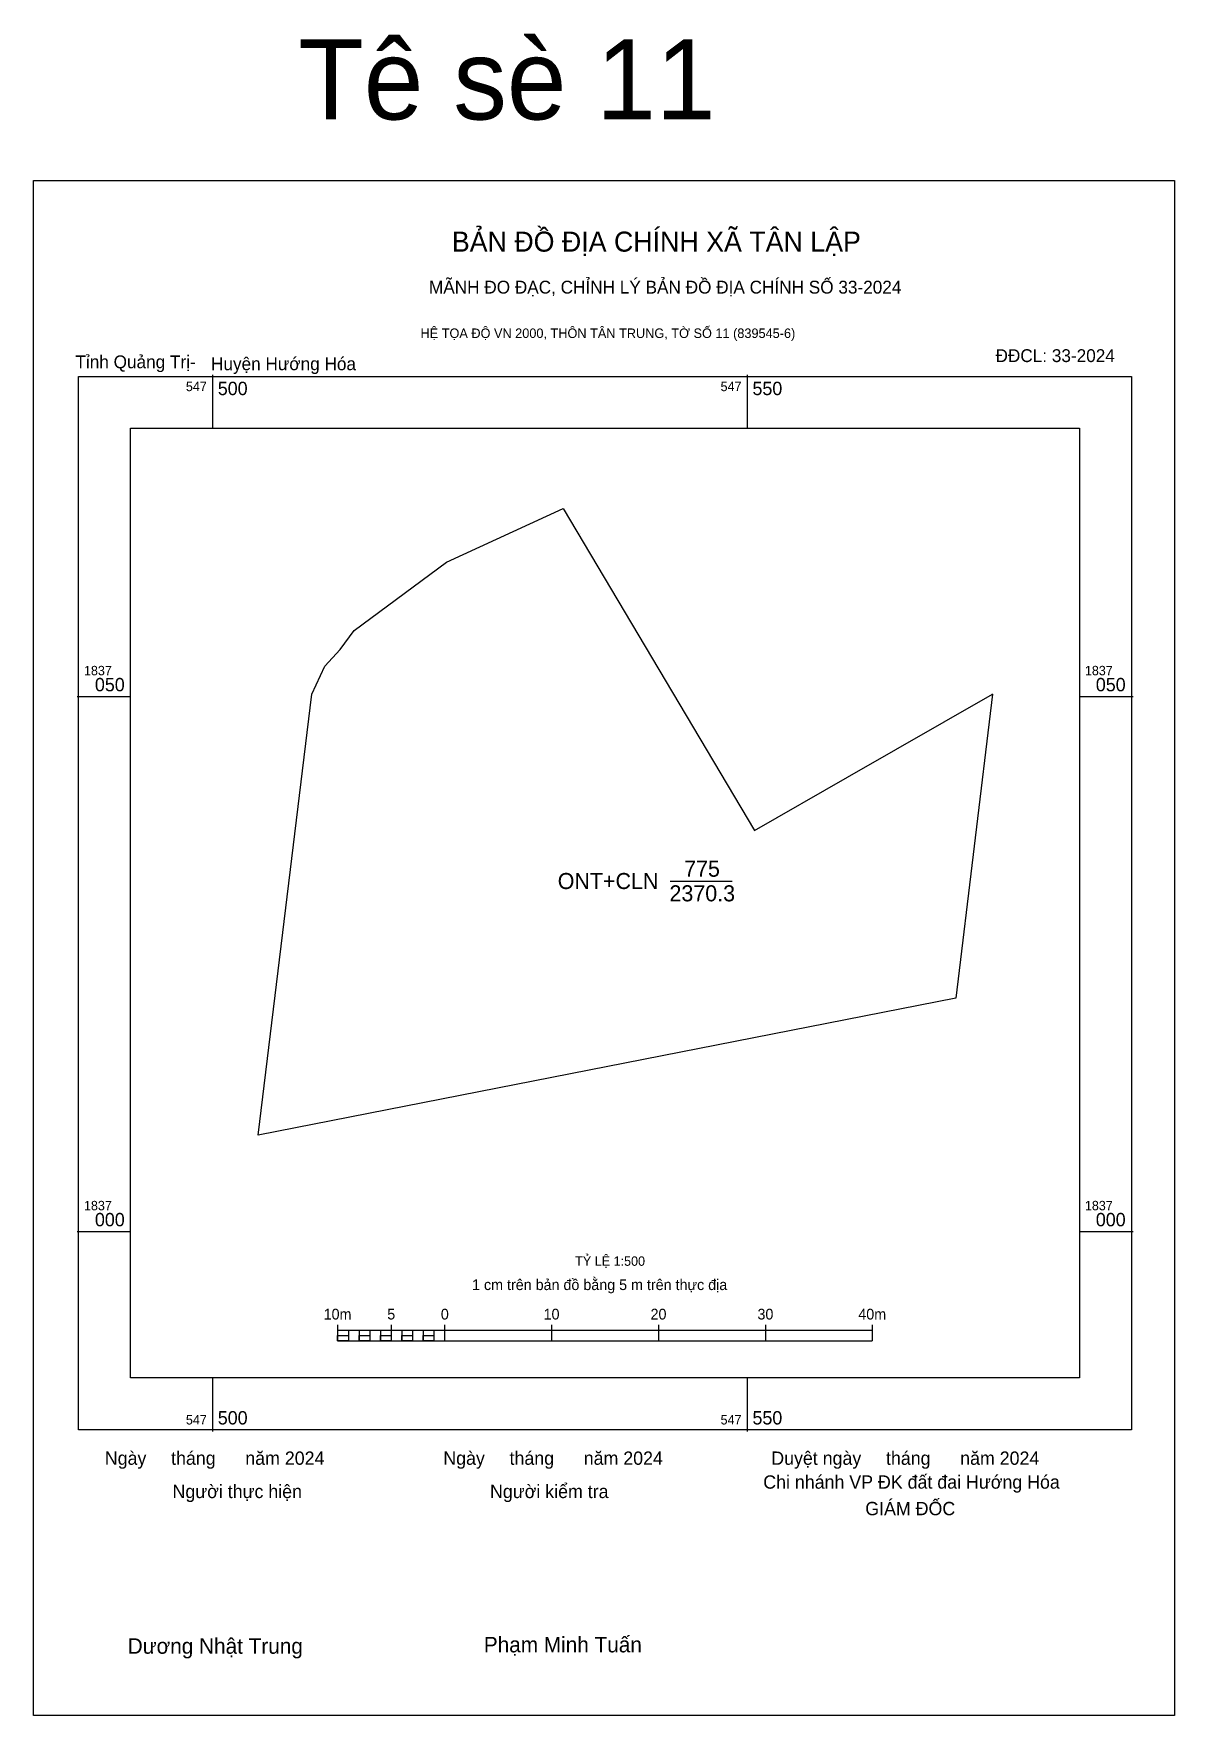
# Model space of a CAD drawing. Extents: x 547483 to 547590, y 1836955 to 1837112.
import ezdxf

# ---------------------------------------------------------------- set-up
doc = ezdxf.new("R2010")
doc.units = 0
for name, color, linetype in [('Level 10', 7, 'Continuous'), ('Level 13', 7, 'Continuous'), ('Level 15', 7, 'Continuous'), ('Level 27', 7, 'Continuous'), ('Level 6', 7, 'Continuous'), ('Level 62', 7, 'Continuous'), ('Level 63', 7, 'Continuous'), ('Level 9', 7, 'Continuous')]:
    doc.layers.add(name, color=color, linetype=linetype)

msp = doc.modelspace()

# ---------------------------------------------------------------- linework, layer by layer
at = {"layer": 'Level 10'}
for p, q in [((547521.9, 1837062.57), (547532.81, 1837067.57)), ((547532.81, 1837067.57), (547550.7, 1837037.49)), ((547513.24, 1837056.19), (547521.9, 1837062.57)), ((547511.95, 1837054.41), (547513.24, 1837056.19)), ((547510.51, 1837052.85), (547511.95, 1837054.41)), ((547509.3, 1837050.24), (547510.51, 1837052.85)), ((547504.28, 1837009.01), (547509.3, 1837050.24)), ((547559.38, 1837042.46), (547572.95, 1837050.24)), ((547572.95, 1837050.24), (547569.53, 1837021.82)), ((547550.7, 1837037.49), (547559.38, 1837042.46)), ((547542.79, 1837032.77), (547548.61, 1837032.77)), ((547569.53, 1837021.82), (547504.28, 1837009.01))]:
    msp.add_line(p, q, dxfattribs=at)
at = {"layer": 'Level 15'}
msp.add_lwpolyline([(547483.28, 1837098.25), (547589.96, 1837098.25), (547589.96, 1836954.79), (547483.28, 1836954.79)], close=True, dxfattribs=at)
at = {"layer": 'Level 27'}
for p, q in [((547534.38, 1837065.27), (547534.39, 1837065.27)), ((547572.95, 1837050.24), (547572.95, 1837050.25)), ((547559.38, 1837042.46), (547559.38, 1837042.47))]:
    msp.add_line(p, q, dxfattribs=at)
at = {"layer": 'Level 62'}
msp.add_lwpolyline([(547492.34, 1837075.08), (547581.09, 1837075.08), (547581.09, 1836986.33), (547492.34, 1836986.33)], close=True, dxfattribs=at)
at = {"layer": 'Level 63'}
for p, q in [((547500, 1837080.08), (547500, 1837075.08)), ((547550, 1837080.08), (547550, 1837075.08)), ((547487.34, 1837050), (547492.34, 1837050)), ((547581.09, 1837050), (547586.09, 1837050)), ((547487.34, 1837000), (547492.34, 1837000)), ((547581.09, 1837000), (547586.09, 1837000)), ((547511.71, 1836991.29), (547511.71, 1836989.79)), ((547516.71, 1836991.29), (547516.71, 1836989.79)), ((547521.71, 1836991.29), (547521.71, 1836989.79)), ((547531.71, 1836991.29), (547531.71, 1836989.79)), ((547541.71, 1836991.29), (547541.71, 1836989.79)), ((547551.71, 1836991.29), (547551.71, 1836989.79)), ((547561.71, 1836991.29), (547561.71, 1836989.79)), ((547511.71, 1836990.79), (547561.71, 1836990.79)), ((547511.71, 1836989.79), (547561.71, 1836989.79)), ((547512.71, 1836990.79), (547512.71, 1836989.79)), ((547513.71, 1836990.79), (547513.71, 1836989.79)), ((547514.71, 1836990.79), (547514.71, 1836989.79)), ((547515.71, 1836990.79), (547515.71, 1836989.79)), ((547516.71, 1836990.79), (547516.71, 1836989.79)), ((547517.71, 1836990.79), (547517.71, 1836989.79)), ((547518.71, 1836990.79), (547518.71, 1836989.79)), ((547519.71, 1836990.79), (547519.71, 1836989.79)), ((547520.71, 1836990.79), (547520.71, 1836989.79)), ((547521.71, 1836990.79), (547521.71, 1836989.79)), ((547500, 1836986.33), (547500, 1836981.33)), ((547550, 1836986.33), (547550, 1836981.33))]:
    msp.add_line(p, q, dxfattribs=at)
for points in [[(547487.49, 1837079.93), (547585.94, 1837079.93), (547585.94, 1836981.48), (547487.49, 1836981.48)], [(547511.71, 1836990.29), (547512.71, 1836990.29), (547512.71, 1836989.79), (547511.71, 1836989.79)], [(547511.71, 1836990.29), (547512.71, 1836990.29), (547512.71, 1836989.79), (547511.71, 1836989.79)], [(547513.71, 1836990.29), (547514.71, 1836990.29), (547514.71, 1836989.79), (547513.71, 1836989.79)], [(547515.71, 1836990.29), (547516.71, 1836990.29), (547516.71, 1836989.79), (547515.71, 1836989.79)], [(547517.71, 1836990.29), (547518.71, 1836990.29), (547518.71, 1836989.79), (547517.71, 1836989.79)], [(547519.71, 1836990.29), (547520.71, 1836990.29), (547520.71, 1836989.79), (547519.71, 1836989.79)]]:
    msp.add_lwpolyline(points, close=True, dxfattribs=at)

# ---------------------------------------------------------------- texts
at = {"layer": 'Level 13'}
for s, p in [('775', (547544.11, 1837033.17)), ('ONT+CLN', (547532.29, 1837032.02)), ('2370.3', (547542.74, 1837030.87))]:
    msp.add_text(s, height=1.5, dxfattribs=at).set_placement(p)
at = {"layer": 'Level 6'}
msp.add_text('TỶ LỆ 1:500', height=0.879, dxfattribs=at).set_placement((547533.92, 1836996.81))
at = {"layer": 'Level 63'}
for s, height, p in [('Tê sè 11 ', 7.5, (547508.03, 1837103.94)), ('BẢN ĐỒ ĐỊA CHÍNH XÃ TÂN LẬP', 1.8718, (547522.39, 1837091.59)), ('MÃNH ĐO ĐẠC, CHỈNH LÝ BẢN ĐỒ ĐỊA CHÍNH SỐ 33-2024', 1.2011, (547520.25, 1837087.67)), ('HỆ TỌA ĐỘ VN 2000, THÔN TÂN TRUNG, TỜ SỐ 11 (839545-6)', 0.8891, (547519.46, 1837083.52)), ('547', 0.875, (547497.52, 1837078.55)), ('500', 1.25, (547500.5, 1837078.18)), ('547', 0.875, (547547.52, 1837078.55)), ('550', 1.25, (547550.5, 1837078.18)), ('1837', 0.875, (547487.99, 1837052)), ('1837', 0.875, (547581.59, 1837052)), ('050', 1.25, (547489.01, 1837050.5)), ('050', 1.25, (547582.61, 1837050.5)), ('1837', 0.875, (547487.99, 1837002)), ('1837', 0.875, (547581.59, 1837002)), ('000', 1.25, (547489.01, 1837000.5)), ('000', 1.25, (547582.61, 1837000.5)), ('1 cm trên bản đồ bằng 5 m trên thực địa', 1, (547524.28, 1836994.54)), ('10m', 1, (547510.4, 1836991.79)), ('5', 1, (547516.35, 1836991.79)), ('0', 1, (547521.36, 1836991.79)), ('10', 1, (547530.97, 1836991.79)), ('20', 1, (547540.97, 1836991.79)), ('30', 1, (547550.97, 1836991.79)), ('40m', 1, (547560.4, 1836991.79)), ('547', 0.875, (547497.52, 1836981.98)), ('500', 1.25, (547500.5, 1836981.98)), ('547', 0.875, (547547.52, 1836981.98)), ('550', 1.25, (547550.5, 1836981.98)), ('Ngày     tháng      năm 2024', 1.2442, (547489.94, 1836978.21)), ('Ngày     tháng      năm 2024', 1.2442, (547521.59, 1836978.21)), ('Duyệt ngày     tháng      năm 2024', 1.2442, (547552.26, 1836978.21)), ('Chi nhánh VP ĐK đất đai Hướng Hóa', 1.2442, (547551.51, 1836975.98)), ('Người thực hiện', 1.2442, (547496.27, 1836975.1)), ('Người kiểm tra', 1.2442, (547525.96, 1836975.1)), ('GIÁM ĐỐC', 1.244, (547561.05, 1836973.5)), ('Dương Nhật Trung', 1.4512, (547492.08, 1836960.55)), ('Phạm Minh Tuấn', 1.4512, (547525.38, 1836960.68))]:
    msp.add_text(s, height=height, dxfattribs=at).set_placement(p)
at = {"layer": 'Level 9'}
for s, p in [('ĐĐCL: 33-2024', (547573.23, 1837081.27)), ('Tỉnh Quảng Trị-', (547487.19, 1837080.69)), ('Huyện Hướng Hóa', (547499.87, 1837080.51))]:
    msp.add_text(s, height=1.2011, dxfattribs=at).set_placement(p)

doc.saveas('drawing.dxf')
